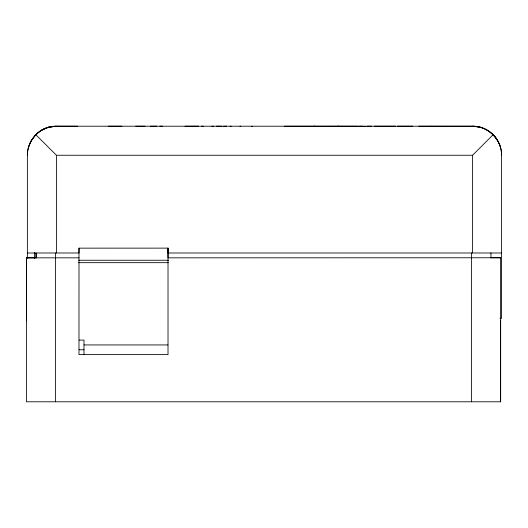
<?xml version="1.0" encoding="UTF-8"?>
<svg xmlns="http://www.w3.org/2000/svg" width="528" height="528" viewBox="0 0 528 528"><rect width="100%" height="100%" fill="white"/><g stroke="black" fill="none" stroke-linecap="round" stroke-linejoin="round"><path stroke-width="0.79" d="M79.002 257.829L26.4 257.829L26.4 320.74M55.433 252.991L55.44 401.795M79.002 248.153L78.976 354.611L168.016 354.611L168.016 248.134L79.002 248.153L79.002 252.991L27.37 252.991M471.596 401.795L471.603 252.912M26.4 257.829L26.4 401.795L500.636 401.795L500.643 257.763L168.016 257.836L168.016 248.127L168.016 252.991L501.6 252.991M27.37 258.245L27.37 155.245C27.265 139.795 40.636 126.086 56.153 126.205L472.811 126.218C488.341 126.08 501.712 139.795 501.6 155.245L501.6 318.318L499.99 318.318M28.347 147.728L31.225 140.725L35.798 134.713A28.71 28.71 0 0 1 48.701 127.182L56.153 126.205L77.444 126.218M472.567 252.991L472.567 155.245L493.165 134.673M41.765 130.099L48.701 127.195L56.153 126.218L48.701 127.189A28.717 28.717 0 0 0 35.805 134.693A29.238 29.238 0 0 0 27.37 155.245M490.961 257.763L500.636 257.763M26.426 257.895L36.102 257.869L36.076 252.991L36.076 257.954M108.247 126.212L121.876 126.212M135.835 126.212L145.028 126.212M150.421 126.205L156.849 126.205M159.898 126.205L162.624 126.205M184.952 126.212L194.146 126.212M194.304 126.205L198.647 126.212M201.696 126.212L203.399 126.212M211.794 126.212L213.49 126.212M216.341 126.212L221.727 126.212M223.621 126.212L226.585 126.212M230.142 126.212L231.211 126.212M239.976 126.212L240.821 126.212M251.612 126.212L252.206 126.212M284.387 126.218L357.575 126.218M359.337 126.205L362.584 126.205M367.072 126.212L371.639 126.205M374.194 126.212L395.591 126.205M397.346 126.212L412.79 126.205M418.777 126.212L472.811 126.218C485.602 126.265 497.284 135.425 500.617 147.728M330.224 126.377L365.818 126.377M430.307 126.218L430.643 126.212M35.805 134.68L56.404 155.245L472.567 155.245M78.652 260.251L168.491 260.251M78.566 262.667L168.353 262.667M79.147 340.098L83.985 340.098L83.985 354.611M83.985 344.936L167.897 344.936M79.147 349.774L83.985 349.774M480.262 127.189L472.811 126.218L480.262 127.195A28.67 28.67 0 0 1 497.732 140.692M500.636 320.707L500.636 401.795M490.961 252.912L490.967 257.816M56.404 155.245L56.404 252.991M34.63 252.483L34.63 258.331M493.165 134.686A29.245 29.245 0 0 1 501.607 155.245M314.741 126.225L314.325 126.225L314.741 126.225M338.521 126.225L338.111 126.225L338.521 126.225"/></g></svg>
